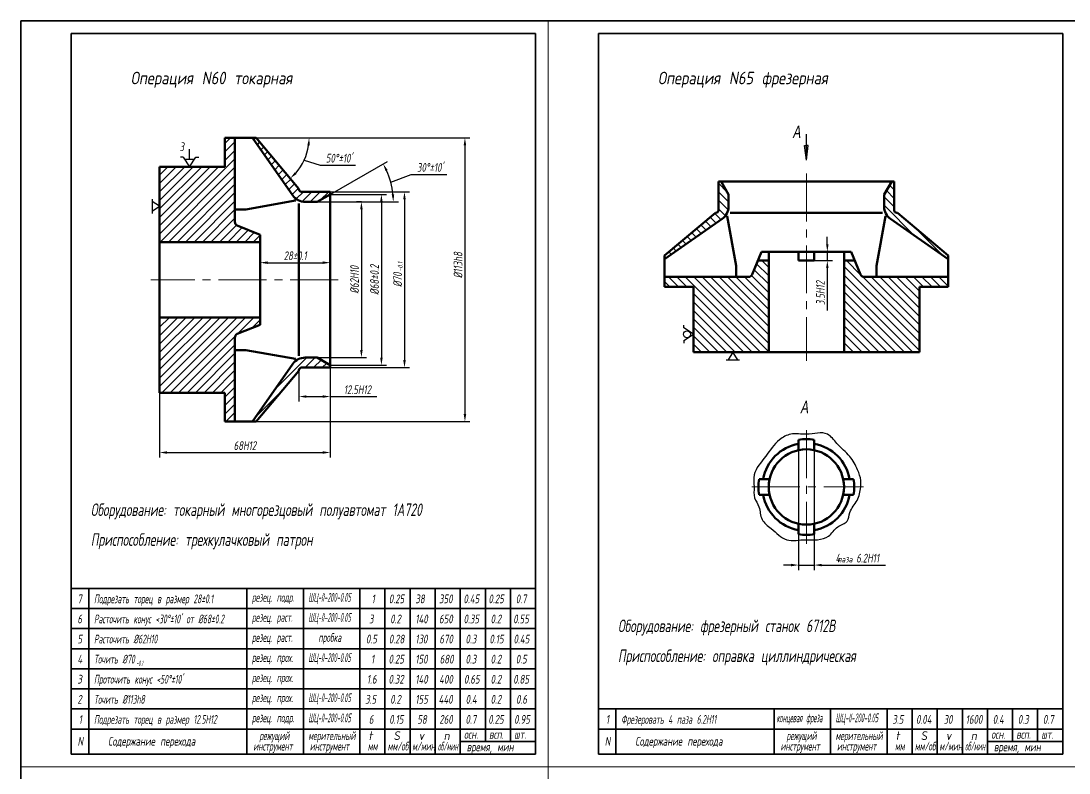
# Model space of a CAD drawing. Header units: millimetres. Extents: x 155 to 2756, y -275 to 1324.
# Drawn here: x 1915.6 to 2333.1, y 365.4 to 664.9 of the extents above; entities that cross this region are included whole.
import ezdxf

# ---------------------------------------------------------------- set-up
doc = ezdxf.new("R2010")
doc.units = ezdxf.units.MM
doc.header["$PDMODE"] = 35
doc.header["$PDSIZE"] = -30
doc.linetypes.add('CENTER2', pattern=[28.575, 19.05, -3.175, 3.175, -3.175])
doc.layers.get('0').update_dxf_attribs({"lineweight": 50})
for name, color, linetype, lineweight in [('1', 1, 'CENTER2', 20), ('Layer2', 152, 'Continuous', 25), ('Рамка', 52, 'Continuous', 35), ('Текст', 242, 'Continuous', 25)]:
    doc.layers.add(name, color=color, linetype=linetype, lineweight=lineweight)
doc.styles.add('3.5', font='txt.shx', dxfattribs={"width": 0.7, "oblique": 10, "height": 3.5})
doc.styles.add('5', font='txt.shx', dxfattribs={"width": 0.8, "oblique": 10, "height": 5})
doc.styles.add('ST_5', font='w_russin.shx', dxfattribs={"width": 0.7, "oblique": 10, "height": 5})
doc.dimstyles.new('1 STANDARD(1 1)', dxfattribs={"dimscale": 0, "dimtxt": 3.5, "dimasz": 3, "dimexe": 2, "dimexo": 0, "dimgap": 1, "dimtad": 1, "dimtoh": 1, "dimdec": 1, "dimzin": 9, "dimdsep": 46, "dimtxsty": '3.5', "dimcen": 2.5, "dimclrd": 256, "dimclre": 256, "dimclrt": 256, "dimaunit": 1, "dimadec": 0, "dimazin": 0, "dimtfac": 1, "dimtdec": 1, "dimtmove": 0, "dimatfit": 3, "dimfxl": 0, "dimtolj": 1, "dimtzin": 1, "dimarcsym": 0})
doc.dimstyles.new('STANDARD(1 1)', dxfattribs={"dimscale": 0, "dimtxt": 3.5, "dimasz": 3, "dimexe": 2, "dimexo": 0, "dimgap": 1, "dimtad": 1, "dimdec": 1, "dimzin": 9, "dimdsep": 46, "dimtxsty": '3.5', "dimcen": 2.5, "dimclrd": 256, "dimclre": 256, "dimclrt": 256, "dimaunit": 1, "dimadec": 0, "dimazin": 0, "dimtfac": 1, "dimtdec": 1, "dimtmove": 0, "dimatfit": 3, "dimfxl": 0, "dimtolj": 1, "dimtzin": 1, "dimarcsym": 0})
doc.dimstyles.new('STANDARD(1 1)$2', dxfattribs={"dimscale": 0, "dimtxt": 3.5, "dimasz": 3, "dimexe": 2, "dimexo": 0, "dimgap": 1, "dimtad": 1, "dimdec": 1, "dimzin": 9, "dimdsep": 46, "dimtxsty": '3.5', "dimcen": 2.5, "dimclrd": 256, "dimclre": 256, "dimclrt": 256, "dimaunit": 1, "dimadec": 0, "dimazin": 0, "dimtfac": 1, "dimtdec": 1, "dimtmove": 0, "dimatfit": 3, "dimfxl": 0, "dimtolj": 1, "dimtzin": 1, "dimarcsym": 0})

# ---------------------------------------------------------------- blocks, each defined once
blk = doc.blocks.new('*D107')
at = {"layer": 'Defpoints', "color": 0}
for p in [(2051.2, 592.86), (2033.62, 530.86), (2051.2, 530.86)]:
    blk.add_point(p, dxfattribs=at)
at = {"layer": 'Layer2', "lineweight": -2}
for p, q in [((2051.2, 592.86), (2049.2, 592.86)), ((2051.2, 589.86), (2051.2, 533.86)), ((2033.62, 530.86), (2053.2, 530.86))]:
    blk.add_line(p, q, dxfattribs=at)
at = {"layer": 'Layer2'}
for points in [[(2050.7, 589.86), (2051.7, 589.86), (2051.2, 592.86)], [(2050.7, 533.86), (2051.7, 533.86), (2051.2, 530.86)]]:
    blk.add_solid(points, dxfattribs=at)
at = {"layer": 'Layer2', "insert": (2048.45, 561.86), "char_height": 3.5, "attachment_point": 5, "rotation": 90, "style": '3.5'}
blk.add_mtext('\\A1;%%c62H10', dxfattribs=at)
blk = doc.blocks.new('*D108')
at = {"layer": 'Defpoints', "color": 0}
for p in [(2038.82, 595.86), (2038.82, 527.86), (2059.17, 527.86)]:
    blk.add_point(p, dxfattribs=at)
at = {"layer": 'Layer2', "lineweight": -2}
for p, q in [((2038.82, 595.86), (2061.17, 595.86)), ((2059.17, 592.86), (2059.17, 530.86)), ((2038.82, 527.86), (2061.17, 527.86))]:
    blk.add_line(p, q, dxfattribs=at)
at = {"layer": 'Layer2'}
for points in [[(2058.67, 592.86), (2059.67, 592.86), (2059.17, 595.86)], [(2058.67, 530.86), (2059.67, 530.86), (2059.17, 527.86)]]:
    blk.add_solid(points, dxfattribs=at)
at = {"layer": 'Layer2', "insert": (2056.42, 561.86), "char_height": 3.5, "attachment_point": 5, "rotation": 90, "style": '3.5'}
blk.add_mtext('\\A1;%%c68±0.2', dxfattribs=at)
blk = doc.blocks.new('*D109')
at = {"layer": 'Defpoints', "color": 0}
for p in [(2063.46, 598.12), (2028.8, 592.86), (2033.62, 592.86), (2033.62, 592.86), (2038.82, 595.86)]:
    blk.add_point(p, dxfattribs=at)
at = {"layer": 'Layer2', "lineweight": -2}
for p, q in [((2038.82, 595.86), (2061.59, 609)), ((2062.89, 600.7), (2071.02, 603.82)), ((2071.02, 603.82), (2085.2, 603.82)), ((2033.62, 592.86), (2065.92, 592.86))]:
    blk.add_line(p, q, dxfattribs=at)
blk.add_arc((2033.62, 592.86), 30.3, 5.6756, 24.3244, dxfattribs=at)
at = {"layer": 'Layer2'}
for points in [[(2060.79, 605.11), (2061.67, 605.56), (2059.86, 608)], [(2064.27, 595.88), (2063.27, 595.83), (2063.92, 592.86)]]:
    blk.add_solid(points, dxfattribs=at)
at = {"layer": 'Layer2', "insert": (2078.61, 606.57), "char_height": 3.5, "attachment_point": 5, "style": '3.5'}
blk.add_mtext("\\A1;30°±10'", dxfattribs=at)
blk = doc.blocks.new('*D110')
at = {"layer": 'Defpoints', "color": 0}
for p in [(2010.82, 568.65), (2038.82, 568.65), (2038.82, 568.65)]:
    blk.add_point(p, dxfattribs=at)
at = {"layer": 'Layer2', "lineweight": -2}
for p, q in [((2010.82, 568.65), (2010.82, 570.65)), ((2013.82, 568.65), (2035.82, 568.65)), ((2038.82, 568.65), (2038.82, 570.65))]:
    blk.add_line(p, q, dxfattribs=at)
at = {"layer": 'Layer2'}
for points in [[(2013.82, 569.15), (2013.82, 568.15), (2010.82, 568.65)], [(2035.82, 569.15), (2035.82, 568.15), (2038.82, 568.65)]]:
    blk.add_solid(points, dxfattribs=at)
at = {"layer": 'Layer2', "insert": (2024.82, 571.4), "char_height": 3.5, "attachment_point": 5, "style": '3.5'}
blk.add_mtext('\\A1;28±0.1', dxfattribs=at)
blk = doc.blocks.new('*D111')
at = {"layer": 'Defpoints', "color": 0}
for p in [(2038.82, 596.86), (2038.82, 526.86), (2068.36, 526.86)]:
    blk.add_point(p, dxfattribs=at)
at = {"layer": 'Layer2', "lineweight": -2}
for p, q in [((2038.82, 596.86), (2070.36, 596.86)), ((2068.36, 593.86), (2068.36, 529.86)), ((2038.82, 526.86), (2070.36, 526.86))]:
    blk.add_line(p, q, dxfattribs=at)
at = {"layer": 'Layer2'}
for points in [[(2067.86, 593.86), (2068.86, 593.86), (2068.36, 596.86)], [(2067.86, 529.86), (2068.86, 529.86), (2068.36, 526.86)]]:
    blk.add_solid(points, dxfattribs=at)
at = {"layer": 'Layer2', "insert": (2065.61, 561.86), "char_height": 3.5, "attachment_point": 5, "rotation": 90, "style": '3.5'}
blk.add_mtext('\\A1;%%c70', dxfattribs=at)
blk = doc.blocks.new('*D112')
at = {"layer": 'Defpoints', "color": 0}
for p in [(2032.38, 618.36), (2009.32, 505.36), (2092.44, 505.36)]:
    blk.add_point(p, dxfattribs=at)
at = {"layer": 'Layer2', "lineweight": -2}
for p, q in [((2032.38, 618.36), (2094.44, 618.36)), ((2092.44, 615.36), (2092.44, 508.36)), ((2009.32, 505.36), (2094.44, 505.36))]:
    blk.add_line(p, q, dxfattribs=at)
at = {"layer": 'Layer2'}
for points in [[(2091.94, 615.36), (2092.94, 615.36), (2092.44, 618.36)], [(2091.94, 508.36), (2092.94, 508.36), (2092.44, 505.36)]]:
    blk.add_solid(points, dxfattribs=at)
at = {"layer": 'Layer2', "insert": (2089.69, 567.64), "char_height": 3.5, "attachment_point": 5, "rotation": 90, "style": '3.5'}
blk.add_mtext('\\A1;%%c113h8', dxfattribs=at)
blk = doc.blocks.new('*D113')
at = {"layer": 'Defpoints', "color": 0}
for p in [(1996.82, 618.36), (2009.32, 618.36), (2009.32, 618.36), (2026.92, 606.78), (2026.32, 598.1)]:
    blk.add_point(p, dxfattribs=at)
at = {"layer": 'Layer2', "lineweight": -2}
for p, q in [((2009.32, 618.36), (2032.38, 618.36)), ((2028.41, 609.45), (2034.73, 607.52)), ((2034.73, 607.52), (2048.9, 607.52))]:
    blk.add_line(p, q, dxfattribs=at)
blk.add_arc((2009.32, 618.36), 21.07, 318.1666, 351.8334, dxfattribs=at)
at = {"layer": 'Layer2'}
for points in [[(2029.67, 615.4), (2030.67, 615.33), (2030.38, 618.36)], [(2025.36, 603.95), (2024.67, 604.66), (2022.86, 602.22)]]:
    blk.add_solid(points, dxfattribs=at)
at = {"layer": 'Layer2', "insert": (2042.32, 610.27), "char_height": 3.5, "attachment_point": 5, "style": '3.5'}
blk.add_mtext("\\A1;50°±10'", dxfattribs=at)
blk = doc.blocks.new('*D116')
at = {"layer": 'Defpoints', "color": 0}
for p in [(2038.82, 526.86), (2026.32, 525.62), (2038.82, 515.33)]:
    blk.add_point(p, dxfattribs=at)
at = {"layer": 'Layer2', "lineweight": -2}
for p, q in [((2038.82, 526.86), (2038.82, 513.33)), ((2026.32, 525.62), (2026.32, 513.33)), ((2029.32, 515.33), (2035.82, 515.33)), ((2038.82, 515.33), (2057.4, 515.33))]:
    blk.add_line(p, q, dxfattribs=at)
at = {"layer": 'Layer2'}
for points in [[(2029.32, 515.83), (2029.32, 514.83), (2026.32, 515.33)], [(2035.82, 515.83), (2035.82, 514.83), (2038.82, 515.33)]]:
    blk.add_solid(points, dxfattribs=at)
at = {"layer": 'Layer2', "insert": (2049.61, 518.08), "char_height": 3.5, "attachment_point": 5, "style": '3.5'}
blk.add_mtext('\\A1;12.5H12', dxfattribs=at)
blk = doc.blocks.new('*D118')
at = {"layer": 'Defpoints', "color": 0}
for p in [(2236.8, 572.99), (2236.83, 572.99), (2231.55, 569.49)]:
    blk.add_point(p, dxfattribs=at)
at = {"layer": 'Layer2', "lineweight": -2}
for p, q in [((2236.8, 575.99), (2236.8, 578.99)), ((2236.83, 572.99), (2234.8, 572.99)), ((2236.8, 572.99), (2236.8, 569.49)), ((2231.55, 569.49), (2238.8, 569.49)), ((2236.8, 566.49), (2236.8, 549.65))]:
    blk.add_line(p, q, dxfattribs=at)
at = {"layer": 'Layer2'}
for points in [[(2236.3, 575.99), (2237.3, 575.99), (2236.8, 572.99)], [(2236.3, 566.49), (2237.3, 566.49), (2236.8, 569.49)]]:
    blk.add_solid(points, dxfattribs=at)
at = {"layer": 'Layer2', "insert": (2234.05, 556.57), "char_height": 3.5, "attachment_point": 5, "rotation": 90, "style": '3.5'}
blk.add_mtext('\\A1;3.5H12', dxfattribs=at)
blk = doc.blocks.new('*D119')
at = {"layer": 'Defpoints', "color": 0}
for p in [(2225.35, 494), (2231.55, 494), (2231.55, 448.23)]:
    blk.add_point(p, dxfattribs=at)
at = {"layer": 'Layer2', "lineweight": -2}
for p, q in [((2225.35, 494), (2225.35, 446.23)), ((2231.55, 494), (2231.55, 446.23)), ((2222.35, 448.23), (2219.35, 448.23)), ((2225.35, 448.23), (2231.55, 448.23)), ((2234.55, 448.23), (2259.96, 448.23))]:
    blk.add_line(p, q, dxfattribs=at)
at = {"layer": 'Layer2'}
for points in [[(2222.35, 448.73), (2222.35, 447.73), (2225.35, 448.23)], [(2234.55, 448.73), (2234.55, 447.73), (2231.55, 448.23)]]:
    blk.add_solid(points, dxfattribs=at)
at = {"layer": 'Layer2', "insert": (2248.75, 450.98), "char_height": 3.5, "attachment_point": 5, "style": '3.5'}
blk.add_mtext('\\A1;4   6.2H11', dxfattribs=at)
blk = doc.blocks.new('*D147')
at = {"layer": 'Defpoints', "color": 0}
for p in [(1970.78, 516.86), (2038.82, 513.33), (2038.82, 493.05)]:
    blk.add_point(p, dxfattribs=at)
at = {"layer": 'Layer2', "lineweight": -2}
for p, q in [((1970.78, 516.86), (1970.78, 491.05)), ((2038.82, 513.33), (2038.82, 491.05)), ((1973.78, 493.05), (2035.82, 493.05))]:
    blk.add_line(p, q, dxfattribs=at)
at = {"layer": 'Layer2'}
for points in [[(1973.78, 493.55), (1973.78, 492.55), (1970.78, 493.05)], [(2035.82, 493.55), (2035.82, 492.55), (2038.82, 493.05)]]:
    blk.add_solid(points, dxfattribs=at)
at = {"layer": 'Layer2', "insert": (2004.8, 495.8), "char_height": 3.5, "attachment_point": 5, "style": '3.5'}
blk.add_mtext('\\A1;68H12', dxfattribs=at)

msp = doc.modelspace()

# ---------------------------------------------------------------- hatches: boundary and pattern name
at = {"layer": 'Layer2'}
h = msp.add_hatch(dxfattribs=at)
h.set_pattern_fill('ANSI31', color=256, scale=0.75, style=0)
h.paths.add_polyline_path([(2000.82, 618.36), (1996.82, 618.36), (1996.82, 606.86), (1970.78, 606.86), (1970.78, 576.86), (2010.82, 576.86), (2010.82, 579.76), (2001.87, 583.39, -0.314519), (2000.82, 584.89)])
h.paths.add_polyline_path([(2000.82, 538.82, -0.314519), (2001.87, 540.32), (2010.82, 543.95), (2010.82, 546.86), (1970.78, 546.86), (1970.78, 516.86), (1996.82, 516.86), (1996.82, 505.36), (2000.82, 505.36)])
h.paths.add_polyline_path([(2026.32, 525.62), (2026.32, 525.86, -0.414214), (2027.32, 526.86), (2038.82, 526.86), (2038.82, 527.86), (2033.62, 530.86), (2028.8, 530.86, 0.244698), (2023.88, 528.3), (2007.82, 505.36), (2009.32, 505.36)])
h.paths.add_polyline_path([(2038.82, 595.86), (2038.82, 596.86), (2027.32, 596.86, -0.414214), (2026.32, 597.86), (2026.32, 598.1), (2009.32, 618.36), (2007.82, 618.36), (2023.88, 595.41, 0.244698), (2028.8, 592.86), (2033.62, 592.86)])
h = msp.add_hatch(color=256, dxfattribs=at)
h.paths.add_polyline_path([(2228.45, 609.46), (2228.45, 615.32), (2227.66, 615.32)])
h.paths.add_polyline_path([(2228.45, 609.46), (2229.23, 615.32), (2228.45, 615.32)])
h = msp.add_hatch(dxfattribs=at)
h.set_pattern_fill('ANSI31', color=256, scale=0.75, angle=90, style=0)
h.set_pattern_definition([(135, (2790.3002, -1643.3469), (-1.683798, -1.683798), [])])
h.paths.add_polyline_path([(2213.45, 569.49), (2209.12, 569.49), (2206.91, 564.04, -0.314519), (2205.41, 562.99), (2171.95, 562.99), (2171.95, 558.99), (2183.45, 558.99), (2183.45, 532.96), (2213.45, 532.96)])
h.paths.add_polyline_path([(2251.48, 562.99, -0.314519), (2249.98, 564.04), (2247.77, 569.49), (2243.45, 569.49), (2243.45, 532.96), (2273.45, 532.96), (2273.45, 558.99), (2284.95, 558.99), (2284.95, 562.99)])
h.paths.add_polyline_path([(2259.45, 590.97, 0.244698), (2262, 586.05), (2284.95, 569.99), (2284.95, 571.49), (2264.69, 588.49), (2264.45, 588.49, -0.414214), (2263.45, 589.49), (2263.45, 600.99), (2262.45, 600.99), (2259.45, 595.79)])
h.paths.add_polyline_path([(2193.45, 589.49, -0.414214), (2192.45, 588.49), (2192.2, 588.49), (2171.95, 571.49), (2171.95, 569.99), (2194.89, 586.05, 0.244698), (2197.45, 590.97), (2197.45, 595.79), (2194.45, 600.99), (2193.45, 600.99)])

# ---------------------------------------------------------------- linework, layer by layer
for p, q in [((1996.82, 606.86), (1996.82, 618.36)), ((2000.82, 618.36), (2000.82, 584.89)), ((2007.82, 618.36), (2023.88, 595.41)), ((1970.78, 606.86), (1996.82, 606.86)), ((1970.78, 606.86), (1970.78, 561.86)), ((2193.45, 600.99), (2193.45, 589.49)), ((2228.45, 600.99), (2193.45, 600.99)), ((2194.45, 600.99), (2197.45, 595.79)), ((2228.45, 600.99), (2263.45, 600.99)), ((2262.45, 600.99), (2259.45, 595.79)), ((2263.45, 600.99), (2263.45, 589.49)), ((2025.01, 593.36), (2005.16, 589.86)), ((2025.01, 594.2), (2025.01, 593.36)), ((2197.45, 590.97), (2197.45, 595.79)), ((2259.45, 590.97), (2259.45, 595.79)), ((2000.82, 589.86), (2005.16, 589.86)), ((2026.32, 592.15), (2026.32, 561.56)), ((2171.95, 571.49), (2192.2, 588.49)), ((2171.95, 569.99), (2194.89, 586.05)), ((2192.45, 588.49), (2192.2, 588.49)), ((2196.1, 587.18), (2196.95, 587.18)), ((2196.95, 587.18), (2200.45, 567.33)), ((2198.15, 588.49), (2228.74, 588.49)), ((2258.74, 588.49), (2228.15, 588.49)), ((2259.95, 587.18), (2256.45, 567.33)), ((2260.79, 587.18), (2259.95, 587.18)), ((2284.95, 569.99), (2262, 586.05)), ((2264.45, 588.49), (2264.69, 588.49)), ((2284.95, 571.49), (2264.69, 588.49)), ((2001.77, 583.43), (2010.82, 579.76)), ((2010.82, 576.86), (1970.78, 576.86)), ((2206.87, 563.94), (2210.54, 572.99)), ((2210.54, 572.99), (2228.45, 572.99)), ((2213.45, 572.99), (2213.45, 532.96)), ((2246.35, 572.99), (2228.45, 572.99)), ((2243.45, 572.99), (2243.45, 532.96)), ((2250.02, 563.94), (2246.35, 572.99)), ((2171.95, 558.99), (2171.95, 571.49)), ((2284.95, 558.99), (2284.95, 571.49)), ((2200.45, 562.99), (2200.45, 567.33)), ((2256.45, 562.99), (2256.45, 567.33)), ((1970.78, 516.86), (1970.78, 561.86)), ((2026.32, 531.56), (2026.32, 562.15)), ((2171.95, 562.99), (2205.41, 562.99)), ((2284.95, 562.99), (2251.48, 562.99)), ((2183.45, 558.99), (2171.95, 558.99)), ((2183.45, 532.96), (2183.45, 558.99)), ((2273.45, 532.96), (2273.45, 558.99)), ((2273.45, 558.99), (2284.95, 558.99)), ((2010.82, 546.86), (1970.78, 546.86)), ((2001.77, 540.28), (2010.82, 543.95)), ((2000.82, 505.36), (2000.82, 538.82)), ((2000.82, 533.86), (2005.16, 533.86)), ((2025.01, 530.36), (2005.16, 533.86)), ((2025.01, 529.51), (2025.01, 530.36)), ((2183.45, 532.96), (2228.45, 532.96)), ((2273.45, 532.96), (2228.45, 532.96)), ((2007.82, 505.36), (2023.88, 528.3)), ((1970.78, 516.86), (1996.82, 516.86)), ((1996.82, 516.86), (1996.82, 505.36)), ((2225.35, 498.14), (2225.35, 494)), ((2231.55, 498.14), (2231.55, 494)), ((2209.62, 482.42), (2213.77, 482.42)), ((2247.27, 482.42), (2243.12, 482.42)), ((2209.62, 476.22), (2213.77, 476.22)), ((2247.27, 476.22), (2243.12, 476.22)), ((2225.35, 460.5), (2225.35, 464.64)), ((2231.55, 460.5), (2231.55, 464.64))]:
    msp.add_line(p, q)
at = {"color": 1}
for p, q in [((1996.82, 618.36), (2009.32, 618.36)), ((2009.32, 618.36), (2026.32, 598.1)), ((2026.32, 597.86), (2026.32, 598.1)), ((2038.82, 596.86), (2027.32, 596.86)), ((2028.8, 592.86), (2033.62, 592.86)), ((2038.82, 595.86), (2033.62, 592.86)), ((2038.82, 561.86), (2038.82, 596.86)), ((2010.82, 579.76), (2010.82, 561.86)), ((2225.35, 569.49), (2225.35, 572.99)), ((2231.55, 569.49), (2231.55, 572.99)), ((2213.45, 569.49), (2209.12, 569.49)), ((2231.55, 569.49), (2225.35, 569.49)), ((2243.45, 569.49), (2247.77, 569.49)), ((2010.82, 543.95), (2010.82, 561.86)), ((2038.82, 561.86), (2038.82, 526.86)), ((2028.8, 530.86), (2033.62, 530.86)), ((2038.82, 527.86), (2033.62, 530.86)), ((2038.82, 526.86), (2027.32, 526.86)), ((2009.32, 505.36), (2026.32, 525.62)), ((2026.32, 525.86), (2026.32, 525.62)), ((1996.82, 505.36), (2009.32, 505.36))]:
    msp.add_line(p, q, dxfattribs=at)
msp.add_circle((2228.45, 479.32), 15)
for centre, start, end in [((2027.32, 597.86), 180, 270), ((2027.32, 525.86), 90, 180)]:
    msp.add_arc(centre, 1, start, end, dxfattribs=at)
for centre, radius, start, end in [((2028.8, 598.86), 6, 215, 270), ((2192.45, 589.49), 1, 270, 0), ((2191.45, 590.97), 6, 305, 0), ((2265.45, 590.97), 6, 180, 235), ((2264.45, 589.49), 1, 180, 270), ((2002.42, 584.89), 1.6, 180, 246), ((2205.41, 564.59), 1.6, 270, 336), ((2251.48, 564.59), 1.6, 204, 270), ((2002.42, 538.82), 1.6, 114, 180), ((2028.8, 524.86), 6, 90, 145), ((2228.45, 479.32), 19.07, 80.647, 99.353), ((2228.45, 479.32), 17.5, 100.2034, 169.7966), ((2228.45, 479.32), 17.5, 10.2034, 79.7966), ((2228.45, 479.32), 19.07, 170.647, 189.353), ((2228.45, 479.32), 19.07, 350.647, 9.353), ((2228.45, 479.32), 17.5, 190.2034, 259.7966), ((2228.45, 479.32), 17.5, 280.2034, 349.7966), ((2228.45, 479.32), 19.07, 260.647, 279.353)]:
    msp.add_arc(centre, radius, start, end)
at = {"layer": '1'}
for p, q in [((2228.45, 604.1), (2228.45, 529.5)), ((2041.93, 561.86), (1967.33, 561.86)), ((2228.45, 501.95), (2228.45, 456.69)), ((2206.79, 479.32), (2251.27, 479.32))]:
    msp.add_line(p, q, dxfattribs=at)
at = {"layer": 'Layer2', "lineweight": 0}
for p, q in [((2125.58, 664.91), (2125.58, 70.91)), ((1915.58, 367.91), (2755.58, 367.91))]:
    msp.add_line(p, q, dxfattribs=at)
at = {"layer": 'Layer2'}
for p, q in [((2228.45, 609.46), (2228.45, 619.86)), ((1982.78, 609.79), (1982.78, 613.85)), ((2227.66, 615.32), (2228.45, 615.32)), ((2228.45, 609.46), (2227.66, 615.32)), ((2229.23, 615.32), (2228.45, 615.32)), ((2228.45, 609.46), (2229.23, 615.32)), ((1980.26, 610.64), (1979.18, 610.64)), ((1980.26, 610.64), (1982.78, 606.86)), ((1984.74, 609.79), (1980.82, 609.79)), ((1982.78, 606.86), (1985.31, 610.64)), ((1985.31, 610.64), (1986.38, 610.64)), ((1967.85, 593.92), (1967.85, 588.25)), ((1970.78, 591.09), (1967.85, 593.05)), ((1967.85, 589.13), (1970.78, 591.09)), ((2179.66, 542.65), (2179.66, 543.73)), ((2183.45, 540.13), (2179.66, 542.65)), ((2179.66, 537.6), (2183.45, 540.13)), ((2179.66, 537.6), (2179.66, 536.53)), ((2199.21, 532.96), (2197.25, 530.02)), ((2201.17, 530.02), (2199.21, 532.96)), ((2196.56, 530.02), (2201.86, 530.02))]:
    msp.add_line(p, q, dxfattribs=at)
msp.add_circle((2180.92, 540.13), 1.4, dxfattribs=at)
msp.add_spline([(2207.69, 479.32), (2207.69, 484.11), (2212.24, 491.53), (2217.74, 498.13), (2222.22, 500.33), (2228.45, 500.33), (2236.9, 500.33), (2240.64, 496.59), (2245.71, 491.52), (2248.88, 486.1), (2250.13, 481.84), (2250.1, 479.32), (2248.66, 473.99), (2245.79, 469.13), (2244.69, 465.75), (2240.95, 463.41), (2237.28, 459.74), (2232.95, 458.34), (2228.25, 458.34), (2220.62, 458.34), (2214.45, 462.74), (2210.78, 466.41), (2209.53, 471.4), (2207.85, 475), (2207.69, 479.32)], degree=3, dxfattribs=at)
at = {"layer": 'Рамка'}
for p, q in [((1915.58, 70.91), (1915.58, 664.91)), ((1915.58, 664.91), (2755.58, 664.91)), ((1935.58, 659.91), (1935.58, 372.91)), ((2120.58, 659.91), (1935.58, 659.91)), ((2120.58, 372.91), (2120.58, 659.91)), ((2145.58, 659.91), (2145.58, 372.91)), ((2330.58, 659.91), (2145.58, 659.91)), ((2330.58, 372.91), (2330.58, 659.91)), ((1935.58, 438.91), (2120.58, 438.91)), ((1942.58, 372.91), (1942.58, 438.91)), ((2005.58, 372.91), (2005.58, 438.91)), ((2028.08, 372.91), (2028.08, 438.91)), ((2050.58, 372.91), (2050.58, 438.91)), ((2060.58, 372.91), (2060.58, 438.91)), ((2070.58, 372.91), (2070.58, 438.91)), ((2080.58, 372.91), (2080.58, 438.91)), ((2090.58, 372.91), (2090.58, 438.91)), ((2100.58, 377.91), (2100.58, 438.91)), ((2110.58, 377.91), (2110.58, 438.91)), ((1935.58, 430.91), (2120.58, 430.91)), ((1935.58, 422.91), (2120.58, 422.91)), ((1935.58, 414.91), (2120.58, 414.91)), ((1935.58, 406.91), (2120.58, 406.91)), ((1935.58, 398.91), (2120.58, 398.91)), ((1935.58, 390.91), (2120.58, 390.91)), ((2145.58, 390.91), (2330.58, 390.91)), ((2152.58, 372.91), (2152.58, 390.91)), ((2215.58, 372.91), (2215.58, 390.91)), ((2238.08, 372.91), (2238.08, 390.91)), ((2260.58, 372.91), (2260.58, 390.91)), ((2270.58, 372.91), (2270.58, 390.91)), ((2280.58, 372.91), (2280.58, 390.91)), ((2290.58, 372.91), (2290.58, 390.91)), ((2300.58, 372.91), (2300.58, 390.91)), ((2310.58, 377.91), (2310.58, 390.91)), ((2320.58, 377.91), (2320.58, 390.91)), ((1935.58, 382.91), (2120.58, 382.91)), ((2145.58, 382.91), (2330.58, 382.91)), ((2120.58, 377.91), (2090.58, 377.91)), ((2330.58, 377.91), (2300.58, 377.91)), ((1935.58, 372.91), (2120.58, 372.91)), ((2145.58, 372.91), (2330.58, 372.91))]:
    msp.add_line(p, q, dxfattribs=at)

# ---------------------------------------------------------------- texts
at = {"layer": 'Layer2', "oblique": 10, "width": 0.7}
for s, height, style, p in [('А', 5, 'ST_5', (2222.93, 618.26)), ('А', 5, 'ST_5', (2226, 508.64)), ('паза', 2.5, '3.5', (2240.77, 449.27))]:
    msp.add_text(s, height=height, dxfattribs=dict(at, style=style)).set_placement(p)
at = {"layer": 'Layer2', "style": '3.5', "oblique": 10, "width": 0.7}
msp.add_text('-0.1', height=2, rotation=90, dxfattribs=at).set_placement((2067.7, 565.23))
at = {"layer": 'Текст', "oblique": 10}
for s, height, style, width, p in [('Операция N60 токарная', 5, '5', 0.8, (1959.33, 639.69)), ('Операция N65 фрезерная', 5, '5', 0.8, (2169.33, 639.69)), ('3', 3.5, '3.5', 0.7, (1978.76, 613.08)), ('Оборудование: токарный многорезцовый полуавтомат 1А720', 5, '5', 0.65, (1943.41, 467.77)), ('Приспособление: трехкулачковый патрон ', 5, '5', 0.65, (1943.41, 455.87)), ('7', 3.5, '3.5', 0.7, (1938.07, 433.01)), ('Подрезать торец в размер 28%%p0.1', 3.5, '3.5', 0.5, (1944.68, 433.01)), ('резец. подр.', 3.5, '3.5', 0.5, (2007.57, 433.63)), ('ШЦ-II-200-0.05', 3.5, '3.5', 0.42, (2030.07, 433.63)), ('1', 3.5, '3.5', 0.7, (2055.28, 433.01)), ('0.25', 3.5, '3.5', 0.7, (2062.13, 433.01)), ('38', 3.5, '3.5', 0.7, (2072.68, 433.01)), ('350', 3.5, '3.5', 0.7, (2082.12, 433.01)), ('0.45', 3.5, '3.5', 0.7, (2091.86, 433.01)), ('0.25', 3.5, '3.5', 0.7, (2101.82, 433.01)), ('0.7', 3.5, '3.5', 0.7, (2112.68, 433.01)), ('6', 3.5, '3.5', 0.7, (1938.07, 425.01)), ("Расточить конус <30%%d%%p10' от %%c68%%p0.2 ", 3.5, '3.5', 0.5, (1944.68, 425.01)), ('резец. раст.', 3.5, '3.5', 0.5, (2007.57, 425.63)), ('ШЦ-II-200-0.05', 3.5, '3.5', 0.42, (2030.07, 425.63)), ('3', 3.5, '3.5', 0.7, (2054.22, 425.01)), ('0.2', 3.5, '3.5', 0.7, (2062.68, 425.01)), ('140', 3.5, '3.5', 0.7, (2072.68, 425.01)), ('650', 3.5, '3.5', 0.7, (2082.12, 425.01)), ('0.35', 3.5, '3.5', 0.7, (2091.91, 425.01)), ('0.2', 3.5, '3.5', 0.7, (2102.68, 425.01)), ('0.55', 3.5, '3.5', 0.7, (2111.69, 425.01)), ('Оборудование: фрезерный станок 6712В', 5, '5', 0.65, (2153.41, 421.51)), ('5', 3.5, '3.5', 0.7, (1938.07, 417.01)), ('Расточить %%c62Н10', 3.5, '3.5', 0.5, (1944.68, 417.01)), ('резец. раст.', 3.5, '3.5', 0.5, (2007.57, 417.63)), ('пробка', 3.5, '3.5', 0.5, (2034.07, 417.63)), ('0.5', 3.5, '3.5', 0.7, (2053.01, 417.01)), ('0.28', 3.5, '3.5', 0.7, (2062.13, 417.01)), ('130', 3.5, '3.5', 0.7, (2072.68, 417.01)), ('670', 3.5, '3.5', 0.7, (2082.25, 417.01)), ('0.3', 3.5, '3.5', 0.7, (2092.68, 417.01)), ('0.15', 3.5, '3.5', 0.7, (2102.21, 417.01)), ('0.45', 3.5, '3.5', 0.7, (2111.81, 417.01)), ('Приспособление: оправка циллиндрическая', 5, '5', 0.65, (2153.41, 409.6)), ('4', 3.5, '3.5', 0.7, (1938.07, 409.01)), ('Точить %%c70', 3.5, '3.5', 0.5, (1944.68, 409.01)), ('-0.1', 2, '3.5', 0.5, (1961.55, 408.14)), ('резец. прох.', 3.5, '3.5', 0.5, (2007.57, 409.63)), ('ШЦ-II-200-0.05', 3.5, '3.5', 0.42, (2030.07, 409.63)), ('1', 3.5, '3.5', 0.7, (2055.02, 409.01)), ('0.25', 3.5, '3.5', 0.7, (2062.04, 409.01)), ('150', 3.5, '3.5', 0.7, (2072.68, 409.01)), ('680', 3.5, '3.5', 0.7, (2082.38, 409.01)), ('0.3', 3.5, '3.5', 0.7, (2092.68, 409.01)), ('0.2', 3.5, '3.5', 0.7, (2102.68, 409.01)), ('0.5', 3.5, '3.5', 0.7, (2112.68, 409.01)), ("Проточить конус <50%%d%%p10'", 3.5, '3.5', 0.5, (1944.68, 401.01)), ('3', 3.5, '3.5', 0.7, (1938.07, 401.01)), ('резец. прох.', 3.5, '3.5', 0.5, (2007.57, 401.63)), ('1.6', 3.5, '3.5', 0.7, (2053.38, 401.01)), ('0.32', 3.5, '3.5', 0.7, (2062.02, 401.01)), ('140', 3.5, '3.5', 0.7, (2072.68, 401.01)), ('400', 3.5, '3.5', 0.7, (2082.19, 401.01)), ('0.65', 3.5, '3.5', 0.7, (2092.07, 401.01)), ('0.2', 3.5, '3.5', 0.7, (2102.68, 401.01)), ('0.85', 3.5, '3.5', 0.7, (2111.69, 401.01)), ('резец. прох.', 3.5, '3.5', 0.5, (2007.57, 393.63)), ('ШЦ-II-200-0.05', 3.5, '3.5', 0.42, (2030.07, 393.63)), ('2', 3.5, '3.5', 0.7, (1938.07, 393.01)), ('Точить %%c113h8', 3.5, '3.5', 0.5, (1944.68, 393.01)), ('3.5', 3.5, '3.5', 0.7, (2052.68, 393.01)), ('0.2', 3.5, '3.5', 0.7, (2062.68, 393.01)), ('155', 3.5, '3.5', 0.7, (2072.68, 393.01)), ('440', 3.5, '3.5', 0.7, (2081.95, 393.01)), ('0.4', 3.5, '3.5', 0.7, (2092.73, 393.01)), ('0.2', 3.5, '3.5', 0.7, (2102.68, 393.01)), ('0.6', 3.5, '3.5', 0.7, (2112.81, 393.01)), ('1', 3.5, '3.5', 0.7, (1938.59, 385.01)), ('Подрезать торец в размер 12.5H12', 3.5, '3.5', 0.5, (1944.68, 385.01)), ('резец. подр.', 3.5, '3.5', 0.5, (2007.57, 385.63)), ('ШЦ-II-200-0.05', 3.5, '3.5', 0.42, (2030.07, 385.63)), ('6', 3.5, '3.5', 0.7, (2054.17, 385.01)), ('0.15', 3.5, '3.5', 0.7, (2062.3, 385.01)), ('58', 3.5, '3.5', 0.7, (2073.43, 385.01)), ('260', 3.5, '3.5', 0.7, (2082.23, 385.01)), ('0.7', 3.5, '3.5', 0.7, (2092.68, 385.01)), ('0.25', 3.5, '3.5', 0.7, (2101.75, 385.01)), ('0.95', 3.5, '3.5', 0.7, (2112.05, 385.01)), ('1', 3.5, '3.5', 0.7, (2148.59, 385.01)), ('Фрезеровать 4 паза 6.2H11', 3.5, '3.5', 0.5, (2154.68, 385.01)), ('концевая фреза', 3.5, '3.5', 0.42, (2216.53, 385.63)), ('ШЦ-II-200-0.05', 3.5, '3.5', 0.42, (2240.07, 385.63)), ('3.5', 3.5, '3.5', 0.7, (2262.68, 385.01)), ('0.04', 3.5, '3.5', 0.7, (2272.14, 385.01)), ('30', 3.5, '3.5', 0.7, (2283.12, 385.01)), ('1600', 3.5, '3.5', 0.7, (2291.92, 385.01)), ('0.4', 3.5, '3.5', 0.7, (2302.68, 385.01)), ('0.3', 3.5, '3.5', 0.7, (2312.68, 385.01)), ('0.7', 3.5, '3.5', 0.7, (2322.68, 385.01)), ('режущий', 3.5, '3.5', 0.5, (2010.53, 378.54)), ('мерительный', 3.5, '3.5', 0.5, (2030.07, 378.54)), ('t', 3.5, '3.5', 0.9, (2053.99, 378.54)), ('S', 3.5, '3.5', 0.9, (2063.99, 378.54)), ('v', 3.5, '3.5', 0.9, (2073.99, 378.54)), ('n', 3.5, '3.5', 0.9, (2083.99, 378.54)), ('осн.', 3.5, '3.5', 0.7, (2092.06, 379.06)), ('всп.', 3.5, '3.5', 0.7, (2102.06, 379.06)), ('шт.', 3.5, '3.5', 0.7, (2112.06, 379.06)), ('режущий', 3.5, '3.5', 0.5, (2220.53, 378.54)), ('мерительный', 3.5, '3.5', 0.5, (2240.07, 378.54)), ('t', 3.5, '3.5', 0.9, (2263.99, 378.54)), ('S', 3.5, '3.5', 0.9, (2273.99, 378.54)), ('v', 3.5, '3.5', 0.9, (2283.99, 378.54)), ('n', 3.5, '3.5', 0.9, (2293.99, 378.54)), ('осн.', 3.5, '3.5', 0.7, (2302.06, 379.06)), ('всп.', 3.5, '3.5', 0.7, (2312.06, 379.06)), ('шт.', 3.5, '3.5', 0.7, (2322.06, 379.06)), ('N', 3.5, '3.5', 0.7, (1938.14, 376.31)), ('Содержание перехода', 3.5, '3.5', 0.7, (1950.28, 376.31)), ('инструмент', 3.5, '3.5', 0.5, (2008.15, 374.36)), ('инструмент', 3.5, '3.5', 0.5, (2030.65, 374.36)), ('мм', 3.5, '3.5', 0.5, (2053.72, 374.36)), ('мм/об', 3.5, '3.5', 0.5, (2061.65, 374.36)), ('м/мин', 3.5, '3.5', 0.5, (2071.43, 374.36)), ('об/мин', 3.5, '3.5', 0.4, (2081.65, 374.36)), ('время, мин', 3.5, '3.5', 0.7, (2093.15, 374.06)), ('N', 3.5, '3.5', 0.7, (2148.14, 376.31)), ('Содержание перехода', 3.5, '3.5', 0.7, (2160.28, 376.31)), ('инструмент', 3.5, '3.5', 0.5, (2218.15, 374.36)), ('инструмент', 3.5, '3.5', 0.5, (2240.65, 374.36)), ('мм', 3.5, '3.5', 0.5, (2263.72, 374.36)), ('мм/об', 3.5, '3.5', 0.5, (2271.65, 374.36)), ('м/мин', 3.5, '3.5', 0.5, (2281.43, 374.36)), ('об/мин', 3.5, '3.5', 0.4, (2291.65, 374.36)), ('время, мин', 3.5, '3.5', 0.7, (2303.15, 374.06))]:
    msp.add_text(s, height=height, dxfattribs=dict(at, style=style, width=width)).set_placement(p)

# ---------------------------------------------------------------- dimensions: what is measured, and where the dimension line sits
at = {"layer": 'Layer2'}
for base, line1, line2, picture, middle in [((2026.92, 606.78), ((2009.32, 618.36), (2026.32, 598.1)), ((1996.82, 618.36), (2009.32, 618.36)), '*D113', (2042.32, 610.27)), ((2063.46, 598.12), ((2028.8, 592.86), (2033.62, 592.86)), ((2038.82, 595.86), (2033.62, 592.86)), '*D109', (2078.61, 606.57))]:
    dim = msp.add_angular_dim_2l(base=base, line1=line1, line2=line2, text="<>±10'", dimstyle='STANDARD(1 1)$2', override={"dimscale": 1, "dimtad": 3, "dimtmove": 1}, dxfattribs=at)
    dim.commit()
    dim.dimension.update_dxf_attribs({"geometry": picture, "text_midpoint": middle, "dimtype": 162})
for base, p1, p2, text, dimstyle, picture, middle in [((2092.44, 505.36), (2032.38, 618.36), (2009.32, 505.36), '%%c<>h8', '1 STANDARD(1 1)', '*D112', (2092.44, 567.64)), ((2236.8, 572.99), (2231.55, 569.49), (2236.83, 572.99), '<>H12', 'STANDARD(1 1)', '*D118', (2236.8, 556.57))]:
    dim = msp.add_linear_dim(base=base, p1=p1, p2=p2, angle=90, text=text, dimstyle=dimstyle, override={"dimscale": 1}, dxfattribs=at)
    dim.commit()
    dim.dimension.update_dxf_attribs({"geometry": picture, "text_midpoint": middle, "dimtype": 160})
for base, p1, p2, text, picture, middle in [((2051.2, 530.86), (2051.2, 592.86), (2033.62, 530.86), '%%c<>H10', '*D107', (2048.45, 561.86)), ((2068.36, 526.86), (2038.82, 596.86), (2038.82, 526.86), '%%c<>', '*D111', (2065.61, 561.86)), ((2059.17, 527.86), (2038.82, 595.86), (2038.82, 527.86), '%%c<>±0.2', '*D108', (2056.42, 561.86))]:
    dim = msp.add_linear_dim(base=base, p1=p1, p2=p2, angle=90, text=text, dimstyle='1 STANDARD(1 1)', override={"dimscale": 1}, dxfattribs=at)
    dim.commit()
    dim.dimension.update_dxf_attribs({"geometry": picture, "text_midpoint": middle})
for base, p1, p2, text, picture, middle in [((2038.82, 568.65), (2010.82, 568.65), (2038.82, 568.65), '<>±0.1', '*D110', (2024.82, 568.65)), ((2231.55, 448.23), (2225.35, 494), (2231.55, 494), '4   <>H11', '*D119', (2248.75, 448.23))]:
    dim = msp.add_linear_dim(base=base, p1=p1, p2=p2, text=text, dimstyle='1 STANDARD(1 1)', override={"dimscale": 1}, dxfattribs=at)
    dim.commit()
    dim.dimension.update_dxf_attribs({"geometry": picture, "text_midpoint": middle, "dimtype": 160})
for base, p1, p2, picture, middle in [((2038.82, 515.33), (2026.32, 525.62), (2038.82, 526.86), '*D116', (2049.61, 518.08)), ((2038.82, 493.05), (1970.78, 516.86), (2038.82, 513.33), '*D147', (2004.8, 495.8))]:
    dim = msp.add_linear_dim(base=base, p1=p1, p2=p2, text='<>H12', dimstyle='1 STANDARD(1 1)', override={"dimscale": 1}, dxfattribs=at)
    dim.commit()
    dim.dimension.update_dxf_attribs({"geometry": picture, "text_midpoint": middle})

doc.saveas('drawing.dxf')
